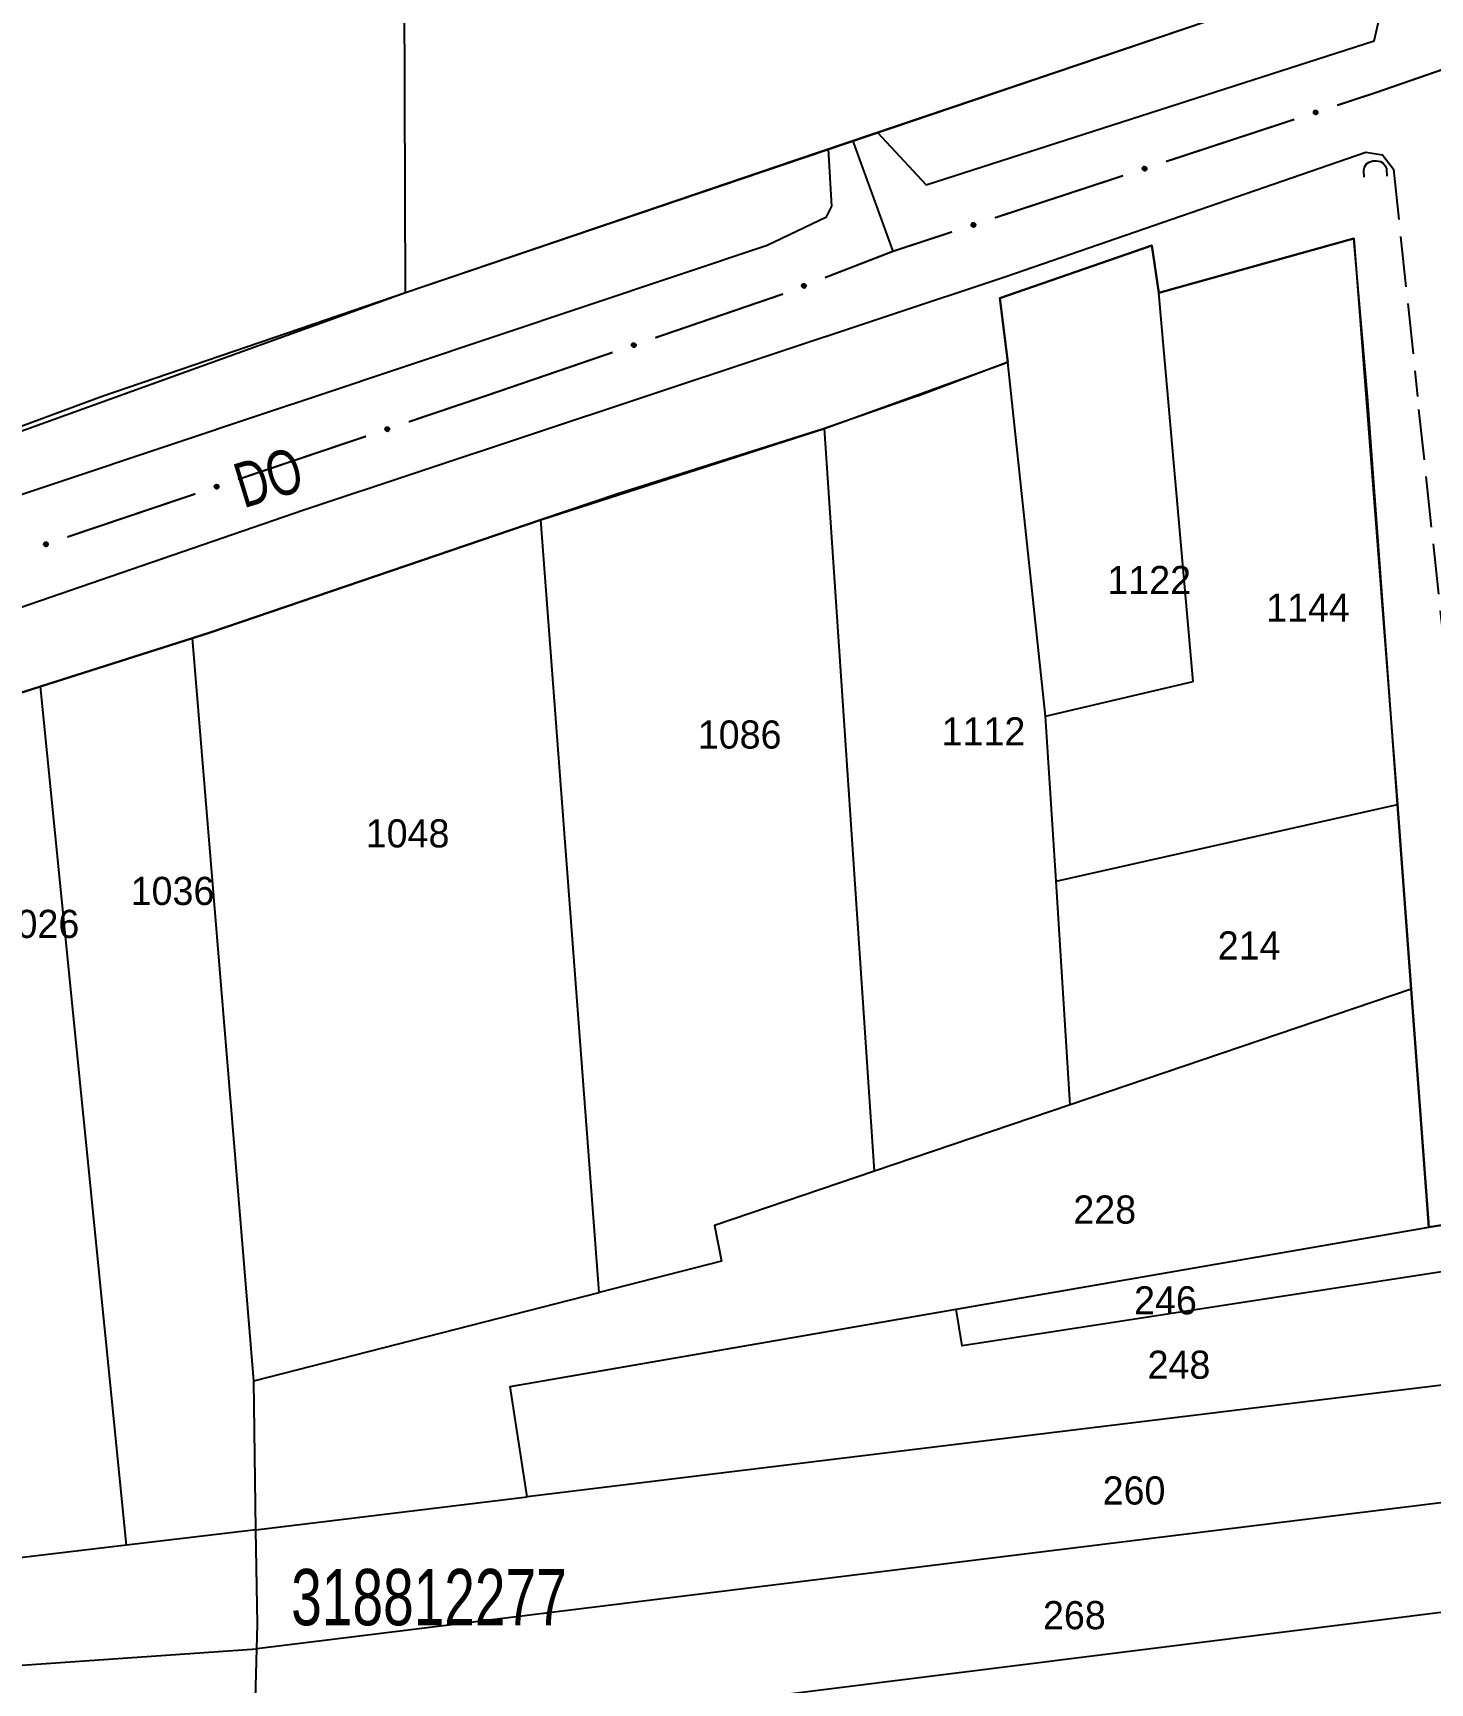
# Model space of a CAD drawing. Extents: x 201053 to 202535, y 4855063 to 4857394.
# Drawn here: x 202130.9 to 202255, y 4857060.6 to 4857207.1 of the extents above; entities that cross this region are included whole.
import ezdxf
from ezdxf.enums import TextEntityAlignment as Align

# ---------------------------------------------------------------- set-up
doc = ezdxf.new("R2010")
doc.units = 0
doc.header["$LTSCALE"] = 1.5
doc.header["$MEASUREMENT"] = 0
doc.linetypes.add('TRACO_11', pattern=[8, 3, -1, 3, -1])
doc.linetypes.add('TRACO_25', pattern=[8, 3, -1, 1, -1, 1, -1])
for name, color, linetype in [('CD_MALHA_LOTES', 7, 'CONTINUOUS'), ('CD_TXT_QUADRA', 2, 'CONTINUOUS'), ('RU-QUADRA', 210, 'CONTINUOUS'), ('SV-BUEIRO-VALA', 7, 'CONTINUOUS'), ('SV-EIXO-RUA-PAV', 20, 'CONTINUOUS'), ('SV-RUA-NAO-PAV', 7, 'CONTINUOUS'), ('SV-RUA-PAVIM', 7, 'CONTINUOUS'), ('SV-TXT-RUA-PAV', 7, 'CONTINUOUS'), ('Th_NmrPort', 7, 'CONTINUOUS')]:
    doc.layers.add(name, color=color, linetype=linetype)
doc.styles.add('ARIAL', font='ARIAL.SHX')

# ---------------------------------------------------------------- blocks, each defined once
blk = doc.blocks.new('COD120', base_point=(202246.23, 4857300.32))
at = {"layer": 'SV-BUEIRO-VALA'}
blk.add_lwpolyline([(202245.23, 4857298.92), (202245.23, 4857299.503333), (202245.23, 4857299.590833), (202245.313333, 4857299.824167), (202245.48, 4857300.086667), (202245.73, 4857300.2325), (202246.063333, 4857300.32), (202246.396667, 4857300.32), (202246.73, 4857300.2325), (202246.98, 4857300.086667), (202247.146667, 4857299.824167), (202247.23, 4857299.590833), (202247.23, 4857299.503333), (202247.23, 4857298.92)], dxfattribs=at)

msp = doc.modelspace()

# ---------------------------------------------------------------- linework, layer by layer
at = {"layer": 'CD_MALHA_LOTES', "linetype": 'Continuous', "flags": 128}
for points in [[(202163.98, 4857184.07), (202163.34, 4857378.63)], [(202244.41, 4857211.34), (202163.98, 4857184.07)], [(202217.49, 4857177.91), (202216.77, 4857183.59), (202230.28, 4857188.27), (202230.89, 4857184.05)], [(202230.89, 4857184.05), (202248.2, 4857188.88)], [(202248.2, 4857188.88), (202252.1, 4857138.61)], [(202163.98, 4857184.07), (202085.19, 4857155.67)], [(202233.94, 4857149.54), (202230.89, 4857184.05)], [(202201.19, 4857172), (202217.49, 4857177.91)], [(202220.82, 4857146.46), (202217.49, 4857177.91)], [(202176, 4857163.9), (202201.19, 4857172)], [(202205.63, 4857106.04), (202201.19, 4857172)], [(202145.06, 4857153.4), (202146.72, 4857153.93), (202176, 4857163.9)], [(202181.19, 4857095.28), (202176, 4857163.9)], [(202131.55, 4857149.1), (202145.06, 4857153.4)], [(202150.52, 4857087.44), (202145.06, 4857153.4)], [(202120.04, 4857145.43), (202131.55, 4857149.1)], [(202139.2, 4857072.83), (202131.55, 4857149.1)], [(202220.82, 4857146.46), (202233.94, 4857149.54)], [(202221.76, 4857131.8), (202220.82, 4857146.46)], [(202221.76, 4857131.8), (202252.1, 4857138.61)], [(202252.1, 4857138.61), (202253.31, 4857122.22)], [(202223.02, 4857111.94), (202221.76, 4857131.8)], [(202253.31, 4857122.22), (202223.02, 4857111.94)], [(202253.31, 4857122.22), (202254.87, 4857101.07)], [(202223.02, 4857111.94), (202205.63, 4857106.04)], [(202205.63, 4857106.04), (202191.43, 4857101.23), (202192.04, 4857098.06), (202181.19, 4857095.28)], [(202254.87, 4857101.07), (202259.18, 4857101.75), (202259.47, 4857097.65)], [(202212.88, 4857093.78), (202254.87, 4857101.07)], [(202259.47, 4857097.65), (202213.42, 4857090.55), (202212.88, 4857093.78)], [(202150.52, 4857087.44), (202181.19, 4857095.28)], [(202174.79, 4857077.13), (202173.28, 4857086.92), (202212.88, 4857093.78)], [(202150.7, 4857074.19), (202150.52, 4857087.44)], [(202260.18, 4857087.55), (202174.79, 4857077.13)], [(202150.7, 4857074.19), (202174.79, 4857077.13)], [(202260.72, 4857077.19), (202150.77, 4857063.64)], [(202150.7, 4857074.19), (202139.2, 4857072.83)], [(202150.77, 4857063.64), (202150.82, 4857065.83), (202150.7, 4857074.19)], [(202139.2, 4857072.83), (202128.25, 4857071.54)], [(202261.16, 4857067.5), (202150.52, 4857053.64)], [(202059.29, 4857057.26), (202150.77, 4857063.64)], [(202150.52, 4857053.64), (202150.77, 4857063.64)]]:
    msp.add_lwpolyline(points, dxfattribs=at)
at = {"layer": 'RU-QUADRA', "linetype": 'Continuous', "flags": 128}
for points in [[(202244.41, 4857211.34), (202198.57, 4857195.8), (202163.98, 4857184.07), (202137.03, 4857174.86), (202085.19, 4857155.67), (202048.18, 4857142.88), (202044.96, 4857174.87), (202035.72, 4857354.23)], [(202259.18, 4857101.75), (202254.87, 4857101.07), (202253.31, 4857122.22), (202252.1, 4857138.61), (202251, 4857153.55), (202249.43, 4857174.86), (202248.2, 4857188.88), (202230.89, 4857184.05), (202230.28, 4857188.27), (202216.77, 4857183.59), (202217.49, 4857177.91), (202209.47, 4857174.89), (202209.42, 4857174.87), (202201.19, 4857172), (202182.83, 4857166.22), (202176, 4857163.9), (202146.72, 4857153.93), (202145.06, 4857153.4), (202131.55, 4857149.1), (202120.04, 4857145.43)]]:
    msp.add_lwpolyline(points, dxfattribs=at)
at = {"layer": 'SV-EIXO-RUA-PAV', "const_width": 0.18}
for points in [[(202250.12, 4857201.83), (202257.135349, 4857204.256981)], [(202246.722114, 4857200.713235), (202249.572131, 4857201.649935)], [(202249.572131, 4857201.649935), (202250.12, 4857201.83)], [(202231.522027, 4857195.717501), (202242.922093, 4857199.464302)], [(202203.86565, 4857197.149054), (202203.72, 4857197.55)], [(202207.28, 4857187.75), (202203.86565, 4857197.149054)], [(202216.32194, 4857190.721768), (202227.722006, 4857194.468568)], [(202207.28, 4857187.75), (202212.521919, 4857189.472834)], [(202201.235018, 4857185.409616), (202206.830304, 4857187.575895)], [(202206.830304, 4857187.575895), (202207.28, 4857187.75)], [(202186.155791, 4857180.067276), (202196.561647, 4857183.633528)], [(202196.561647, 4857183.633528), (202197.31, 4857183.89)], [(202197.31, 4857183.89), (202197.504827, 4857183.965429)], [(202171.02, 4857174.88), (202182.371843, 4857178.770457)], [(202164.259782, 4857172.599936), (202170.892677, 4857174.837057)], [(202170.892677, 4857174.837057), (202171.02, 4857174.88)], [(202149.098881, 4857167.486517), (202160.469557, 4857171.321581)], [(202133.937979, 4857162.373098), (202145.308655, 4857166.208162)]]:
    msp.add_lwpolyline(points, dxfattribs=at)
at = {"layer": 'SV-EIXO-RUA-PAV'}
for points in [[(202244.651235, 4857200.148483), (202244.672671, 4857200.192444), (202244.700083, 4857200.225843), (202244.730964, 4857200.247119), (202244.763155, 4857200.258804), (202244.797434, 4857200.267049), (202244.833829, 4857200.267737), (202244.874392, 4857200.259553), (202244.918642, 4857200.23836), (202244.95101, 4857200.20803), (202244.973488, 4857200.178871), (202244.987606, 4857200.146006), (202244.995058, 4857200.112571), (202244.994522, 4857200.074742), (202244.985827, 4857200.033716), (202244.96344, 4857199.989738), (202244.936341, 4857199.957179), (202244.905931, 4857199.937384), (202244.872801, 4857199.923401), (202244.837704, 4857199.915402), (202244.801974, 4857199.914933), (202244.760683, 4857199.923762), (202244.717568, 4857199.946433), (202244.684786, 4857199.97309), (202244.66457, 4857200.003214), (202244.651538, 4857200.036141), (202244.642849, 4857200.070422), (202244.640635, 4857200.106979), (202244.651235, 4857200.148483)], [(202229.451148, 4857195.15275), (202229.472584, 4857195.196711), (202229.499996, 4857195.230109), (202229.530877, 4857195.251385), (202229.563068, 4857195.26307), (202229.597347, 4857195.271316), (202229.633742, 4857195.272004), (202229.674305, 4857195.26382), (202229.718555, 4857195.242626), (202229.750923, 4857195.212296), (202229.773401, 4857195.183137), (202229.787519, 4857195.150272), (202229.794971, 4857195.116837), (202229.794435, 4857195.079009), (202229.78574, 4857195.037983), (202229.763353, 4857194.994004), (202229.736254, 4857194.961445), (202229.705844, 4857194.94165), (202229.672714, 4857194.927667), (202229.637617, 4857194.919669), (202229.601887, 4857194.919199), (202229.560596, 4857194.928028), (202229.517481, 4857194.9507), (202229.484699, 4857194.977357), (202229.464483, 4857195.007481), (202229.451451, 4857195.040408), (202229.442762, 4857195.074689), (202229.440548, 4857195.111245), (202229.451148, 4857195.15275)], [(202214.251061, 4857190.157016), (202214.272497, 4857190.200977), (202214.299909, 4857190.234376), (202214.33079, 4857190.255651), (202214.362981, 4857190.267337), (202214.39726, 4857190.275582), (202214.433655, 4857190.27627), (202214.474218, 4857190.268086), (202214.518468, 4857190.246893), (202214.550836, 4857190.216563), (202214.573314, 4857190.187403), (202214.587432, 4857190.154538), (202214.594884, 4857190.121104), (202214.594348, 4857190.083275), (202214.585653, 4857190.042249), (202214.563266, 4857189.99827), (202214.536167, 4857189.965711), (202214.505757, 4857189.945917), (202214.472627, 4857189.931933), (202214.43753, 4857189.923935), (202214.4018, 4857189.923465), (202214.360509, 4857189.932294), (202214.317394, 4857189.954966), (202214.284612, 4857189.981623), (202214.264396, 4857190.011747), (202214.251363, 4857190.044674), (202214.242675, 4857190.078955), (202214.240461, 4857190.115511), (202214.251061, 4857190.157016)], [(202199.196189, 4857184.738303), (202199.215318, 4857184.783315), (202199.240962, 4857184.81809), (202199.270699, 4857184.840937), (202199.302241, 4857184.854275), (202199.336047, 4857184.864286), (202199.372357, 4857184.866859), (202199.41329, 4857184.860788), (202199.458578, 4857184.841916), (202199.492475, 4857184.813305), (202199.516434, 4857184.785349), (202199.532236, 4857184.75326), (202199.541411, 4857184.720256), (202199.542836, 4857184.682451), (202199.536279, 4857184.64103), (202199.516201, 4857184.59595), (202199.490826, 4857184.56203), (202199.461482, 4857184.540686), (202199.429121, 4857184.525005), (202199.394486, 4857184.515198), (202199.358828, 4857184.512878), (202199.317135, 4857184.519555), (202199.272904, 4857184.539962), (202199.238784, 4857184.564884), (202199.217034, 4857184.59392), (202199.202313, 4857184.626127), (202199.19186, 4857184.659912), (202199.187753, 4857184.696304), (202199.196189, 4857184.738303)], [(202184.092209, 4857179.476419), (202184.113087, 4857179.520647), (202184.140076, 4857179.554389), (202184.170686, 4857179.576053), (202184.202726, 4857179.588144), (202184.236899, 4857179.596822), (202184.273282, 4857179.597969), (202184.313945, 4857179.590298), (202184.358459, 4857179.569665), (202184.391207, 4857179.539747), (202184.414052, 4857179.510873), (202184.428583, 4857179.478189), (202184.436457, 4857179.444851), (202184.436399, 4857179.407019), (202184.428223, 4857179.365886), (202184.406393, 4857179.321628), (202184.379707, 4857179.28873), (202184.34955, 4857179.268553), (202184.316599, 4857179.254152), (202184.281605, 4857179.245711), (202184.245884, 4857179.244791), (202184.204485, 4857179.253097), (202184.161088, 4857179.275223), (202184.127972, 4857179.301464), (202184.107376, 4857179.33133), (202184.093929, 4857179.36409), (202184.084809, 4857179.398258), (202184.082133, 4857179.434784), (202184.092209, 4857179.476419)], [(202162.193344, 4857172.019148), (202162.214438, 4857172.063273), (202162.241591, 4857172.096884), (202162.272306, 4857172.118398), (202162.304405, 4857172.130332), (202162.338619, 4857172.138843), (202162.375007, 4857172.139814), (202162.415633, 4857172.131944), (202162.460045, 4857172.111095), (202162.492648, 4857172.081017), (202162.515352, 4857172.052032), (202162.529723, 4857172.019278), (202162.537434, 4857171.985902), (202162.537192, 4857171.94807), (202162.528815, 4857171.906978), (202162.506769, 4857171.862827), (202162.479924, 4857171.830059), (202162.449668, 4857171.810029), (202162.416647, 4857171.795789), (202162.381613, 4857171.787519), (202162.345888, 4857171.786773), (202162.30453, 4857171.795281), (202162.261241, 4857171.817618), (202162.228253, 4857171.84402), (202162.207804, 4857171.873986), (202162.194517, 4857171.906811), (202162.185563, 4857171.941024), (202162.183065, 4857171.977562), (202162.193344, 4857172.019148)], [(202147.032442, 4857166.905728), (202147.053536, 4857166.949854), (202147.080689, 4857166.983464), (202147.111404, 4857167.004979), (202147.143503, 4857167.016913), (202147.177717, 4857167.025424), (202147.214106, 4857167.026394), (202147.254731, 4857167.018525), (202147.299144, 4857166.997675), (202147.331746, 4857166.967597), (202147.35445, 4857166.938613), (202147.368821, 4857166.905858), (202147.376532, 4857166.872482), (202147.37629, 4857166.834651), (202147.367913, 4857166.793559), (202147.345868, 4857166.749408), (202147.319022, 4857166.71664), (202147.288766, 4857166.69661), (202147.255746, 4857166.68237), (202147.220711, 4857166.6741), (202147.184986, 4857166.673353), (202147.143628, 4857166.681862), (202147.100339, 4857166.704199), (202147.067352, 4857166.730601), (202147.046902, 4857166.760567), (202147.033615, 4857166.793392), (202147.024661, 4857166.827605), (202147.022163, 4857166.864143), (202147.032442, 4857166.905728)], [(202131.87154, 4857161.792309), (202131.892634, 4857161.836435), (202131.919787, 4857161.870045), (202131.950502, 4857161.89156), (202131.982601, 4857161.903494), (202132.016816, 4857161.912005), (202132.053204, 4857161.912975), (202132.093829, 4857161.905106), (202132.138242, 4857161.884256), (202132.170844, 4857161.854178), (202132.193548, 4857161.825194), (202132.20792, 4857161.792439), (202132.215631, 4857161.759063), (202132.215388, 4857161.721232), (202132.207012, 4857161.68014), (202132.184966, 4857161.635989), (202132.15812, 4857161.60322), (202132.127865, 4857161.583191), (202132.094844, 4857161.568951), (202132.05981, 4857161.560681), (202132.024085, 4857161.559934), (202131.982726, 4857161.568443), (202131.939438, 4857161.59078), (202131.90645, 4857161.617182), (202131.886, 4857161.647148), (202131.872713, 4857161.679973), (202131.86376, 4857161.714186), (202131.861261, 4857161.750723), (202131.87154, 4857161.792309)]]:
    msp.add_lwpolyline(points, close=True, dxfattribs=at)
for points in [[(202244.640635, 4857200.106979), (202244.918642, 4857200.23836)], [(202244.642849, 4857200.070422), (202244.95101, 4857200.20803)], [(202244.64628, 4857200.090043), (202244.930334, 4857200.222183)], [(202244.647295, 4857200.126285), (202244.893756, 4857200.246069)], [(202244.650449, 4857200.055505), (202244.956967, 4857200.193591)], [(202244.651235, 4857200.148483), (202244.874392, 4857200.259553)], [(202244.651538, 4857200.036141), (202244.973488, 4857200.178871)], [(202244.660657, 4857200.020079), (202244.979692, 4857200.159407)], [(202244.663885, 4857200.171955), (202244.847217, 4857200.260936)], [(202244.66457, 4857200.003214), (202244.987606, 4857200.146006)], [(202244.672671, 4857200.192444), (202244.833829, 4857200.267737)], [(202244.678215, 4857199.988505), (202244.988621, 4857200.127869)], [(202244.684786, 4857199.97309), (202244.995058, 4857200.112571)], [(202244.688215, 4857200.211551), (202244.80753, 4857200.263692)], [(202244.700083, 4857200.225843), (202244.797434, 4857200.267049)], [(202244.703552, 4857199.959488), (202244.990625, 4857200.091183)], [(202244.717568, 4857199.946433), (202244.994522, 4857200.074742)], [(202244.742296, 4857199.93775), (202244.987442, 4857200.052793)], [(202244.760683, 4857199.923762), (202244.985827, 4857200.033716)], [(202244.785817, 4857199.923327), (202244.967408, 4857200.008864)], [(202244.801974, 4857199.914933), (202244.96344, 4857199.989738)], [(202244.823763, 4857199.917126), (202244.943948, 4857199.97099)], [(202244.837704, 4857199.915402), (202244.936341, 4857199.957179)], [(202229.447208, 4857195.130551), (202229.693669, 4857195.250335)], [(202229.451148, 4857195.15275), (202229.674305, 4857195.26382)], [(202229.463798, 4857195.176221), (202229.64713, 4857195.265202)], [(202229.472584, 4857195.196711), (202229.633742, 4857195.272004)], [(202229.488128, 4857195.215817), (202229.607443, 4857195.267958)], [(202229.499996, 4857195.230109), (202229.597347, 4857195.271316)], [(202229.440548, 4857195.111245), (202229.718555, 4857195.242626)], [(202229.442762, 4857195.074689), (202229.750923, 4857195.212296)], [(202229.446193, 4857195.094309), (202229.730247, 4857195.226449)], [(202229.450362, 4857195.059772), (202229.75688, 4857195.197858)], [(202229.451451, 4857195.040408), (202229.773401, 4857195.183137)], [(202229.46057, 4857195.024345), (202229.779605, 4857195.163673)], [(202229.464483, 4857195.007481), (202229.787519, 4857195.150272)], [(202229.478128, 4857194.992772), (202229.788534, 4857195.132136)], [(202229.484699, 4857194.977357), (202229.794971, 4857195.116837)], [(202229.503465, 4857194.963754), (202229.790538, 4857195.09545)], [(202229.517481, 4857194.9507), (202229.794435, 4857195.079009)], [(202229.542209, 4857194.942016), (202229.787355, 4857195.057059)], [(202229.560596, 4857194.928028), (202229.78574, 4857195.037983)], [(202229.58573, 4857194.927593), (202229.767321, 4857195.01313)], [(202229.601887, 4857194.919199), (202229.763353, 4857194.994004)], [(202229.623676, 4857194.921393), (202229.743861, 4857194.975256)], [(202229.637617, 4857194.919669), (202229.736254, 4857194.961445)], [(202214.240461, 4857190.115511), (202214.518468, 4857190.246893)], [(202214.242675, 4857190.078955), (202214.550836, 4857190.216563)], [(202214.246106, 4857190.098576), (202214.53016, 4857190.230715)], [(202214.247121, 4857190.134818), (202214.493582, 4857190.254602)], [(202214.250275, 4857190.064038), (202214.556793, 4857190.202124)], [(202214.251061, 4857190.157016), (202214.474218, 4857190.268086)], [(202214.251363, 4857190.044674), (202214.573314, 4857190.187403)], [(202214.260482, 4857190.028612), (202214.579518, 4857190.167939)], [(202214.263711, 4857190.180487), (202214.447043, 4857190.269469)], [(202214.264396, 4857190.011747), (202214.587432, 4857190.154538)], [(202214.272497, 4857190.200977), (202214.433655, 4857190.27627)], [(202214.278041, 4857189.997038), (202214.588447, 4857190.136402)], [(202214.284612, 4857189.981623), (202214.594884, 4857190.121104)], [(202214.288041, 4857190.220083), (202214.407356, 4857190.272225)], [(202214.299909, 4857190.234376), (202214.39726, 4857190.275582)], [(202214.303378, 4857189.968021), (202214.59045, 4857190.099716)], [(202214.317394, 4857189.954966), (202214.594348, 4857190.083275)], [(202214.342122, 4857189.946282), (202214.587268, 4857190.061325)], [(202214.360509, 4857189.932294), (202214.585653, 4857190.042249)], [(202214.385643, 4857189.93186), (202214.567234, 4857190.017396)], [(202214.4018, 4857189.923465), (202214.563266, 4857189.99827)], [(202214.423589, 4857189.925659), (202214.543774, 4857189.979523)], [(202214.43753, 4857189.923935), (202214.536167, 4857189.965711)], [(202199.187753, 4857184.696304), (202199.458578, 4857184.841916)], [(202199.19186, 4857184.659912), (202199.492475, 4857184.813305)], [(202199.193405, 4857184.71593), (202199.433327, 4857184.848325)], [(202199.194269, 4857184.679684), (202199.471093, 4857184.826367)], [(202199.196189, 4857184.738303), (202199.41329, 4857184.860788)], [(202199.200223, 4857184.645409), (202199.499172, 4857184.799194)], [(202199.202313, 4857184.626127), (202199.516434, 4857184.785349)], [(202199.207605, 4857184.762398), (202199.386079, 4857184.860761)], [(202199.212252, 4857184.610559), (202199.523639, 4857184.766233)], [(202199.215318, 4857184.783315), (202199.372357, 4857184.866859)], [(202199.217034, 4857184.59392), (202199.532236, 4857184.75326)], [(202199.229851, 4857184.803201), (202199.346303, 4857184.861456)], [(202199.231423, 4857184.579938), (202199.53419, 4857184.735201)], [(202199.238784, 4857184.564884), (202199.541411, 4857184.720256)], [(202199.240962, 4857184.81809), (202199.336047, 4857184.864286)], [(202199.25823, 4857184.552272), (202199.538092, 4857184.698668)], [(202199.272904, 4857184.539962), (202199.542836, 4857184.682451)], [(202199.298048, 4857184.532571), (202199.536903, 4857184.660164)], [(202199.317135, 4857184.519555), (202199.536279, 4857184.64103)], [(202199.342258, 4857184.520423), (202199.519173, 4857184.615256)], [(202199.358828, 4857184.512878), (202199.516201, 4857184.59595)], [(202199.380475, 4857184.516197), (202199.497707, 4857184.576217)], [(202199.394486, 4857184.515198), (202199.490826, 4857184.56203)], [(202184.082133, 4857179.434784), (202184.358459, 4857179.569665)], [(202184.084809, 4857179.398258), (202184.391207, 4857179.539747)], [(202184.087991, 4857179.417921), (202184.370354, 4857179.553637)], [(202184.088549, 4857179.454173), (202184.333478, 4857179.57706)], [(202184.092209, 4857179.476419), (202184.313945, 4857179.590298)], [(202184.092597, 4857179.383438), (202184.397346, 4857179.525384)], [(202184.093929, 4857179.36409), (202184.414052, 4857179.510873)], [(202184.10325, 4857179.348144), (202184.420502, 4857179.491489)], [(202184.10456, 4857179.500048), (202184.286754, 4857179.591338)], [(202184.107376, 4857179.33133), (202184.428583, 4857179.478189)], [(202184.113087, 4857179.520647), (202184.273282, 4857179.597969)], [(202184.121206, 4857179.316794), (202184.429828, 4857179.460067)], [(202184.127972, 4857179.301464), (202184.436457, 4857179.444851)], [(202184.128389, 4857179.539948), (202184.247036, 4857179.593592)], [(202184.140076, 4857179.554389), (202184.236899, 4857179.596822)], [(202184.146907, 4857179.288099), (202184.432294, 4857179.423409)], [(202184.161088, 4857179.275223), (202184.436399, 4857179.407019)], [(202184.185923, 4857179.266852), (202184.429597, 4857179.384982)], [(202184.204485, 4857179.253097), (202184.428223, 4857179.365886)], [(202184.229623, 4857179.25298), (202184.410119, 4857179.340803)], [(202184.245884, 4857179.244791), (202184.406393, 4857179.321628)], [(202184.267644, 4857179.247259), (202184.387139, 4857179.302636)], [(202184.281605, 4857179.245711), (202184.379707, 4857179.28873)], [(202162.183065, 4857171.977562), (202162.460045, 4857172.111095)], [(202162.185563, 4857171.941024), (202162.492648, 4857172.081017)], [(202162.188841, 4857171.960671), (202162.471862, 4857172.095008)], [(202162.189576, 4857171.996919), (202162.435101, 4857172.118611)], [(202162.193279, 4857171.926166), (202162.498716, 4857172.066624)], [(202162.193344, 4857172.019148), (202162.415633, 4857172.131944)], [(202162.194517, 4857171.906811), (202162.515352, 4857172.052032)], [(202162.20376, 4857171.89082), (202162.521706, 4857172.032617)], [(202162.205811, 4857172.042716), (202162.388447, 4857172.133116)], [(202162.207804, 4857171.873986), (202162.529723, 4857172.019278)], [(202162.214438, 4857172.063273), (202162.375007, 4857172.139814)], [(202162.221563, 4857171.859384), (202162.530879, 4857172.00115)], [(202162.228253, 4857171.84402), (202162.537434, 4857171.985902)], [(202162.229834, 4857172.0825), (202162.34874, 4857172.135565)], [(202162.241591, 4857172.096884), (202162.338619, 4857172.138843)], [(202162.247124, 4857171.830563), (202162.533167, 4857171.96448)], [(202162.261241, 4857171.817618), (202162.537192, 4857171.94807)], [(202162.286035, 4857171.809126), (202162.530283, 4857171.926066)], [(202162.30453, 4857171.795281), (202162.528815, 4857171.906978)], [(202162.329667, 4857171.795041), (202162.51059, 4857171.881983)], [(202162.345888, 4857171.786773), (202162.506769, 4857171.862827)], [(202162.36766, 4857171.789135), (202162.487423, 4857171.843929)], [(202162.381613, 4857171.787519), (202162.479924, 4857171.830059)], [(202147.022163, 4857166.864143), (202147.299144, 4857166.997675)], [(202147.024661, 4857166.827605), (202147.331746, 4857166.967597)], [(202147.02794, 4857166.847251), (202147.310961, 4857166.981589)], [(202147.028674, 4857166.8835), (202147.274199, 4857167.005191)], [(202147.032377, 4857166.812747), (202147.337814, 4857166.953205)], [(202147.032442, 4857166.905728), (202147.254731, 4857167.018525)], [(202147.033615, 4857166.793392), (202147.35445, 4857166.938613)], [(202147.042858, 4857166.777401), (202147.360804, 4857166.919198)], [(202147.044909, 4857166.929297), (202147.227545, 4857167.019697)], [(202147.046902, 4857166.760567), (202147.368821, 4857166.905858)], [(202147.053536, 4857166.949854), (202147.214106, 4857167.026394)], [(202147.060661, 4857166.745964), (202147.369978, 4857166.887731)], [(202147.067352, 4857166.730601), (202147.376532, 4857166.872482)], [(202147.068932, 4857166.96908), (202147.187839, 4857167.022145)], [(202147.080689, 4857166.983464), (202147.177717, 4857167.025424)], [(202147.086222, 4857166.717144), (202147.372265, 4857166.851061)], [(202147.100339, 4857166.704199), (202147.37629, 4857166.834651)], [(202147.125133, 4857166.695707), (202147.369381, 4857166.812647)], [(202147.143628, 4857166.681862), (202147.367913, 4857166.793559)], [(202147.168765, 4857166.681622), (202147.349688, 4857166.768564)], [(202147.184986, 4857166.673353), (202147.345868, 4857166.749408)], [(202147.206758, 4857166.675716), (202147.326522, 4857166.73051)], [(202147.220711, 4857166.6741), (202147.319022, 4857166.71664)], [(202131.861261, 4857161.750723), (202132.138242, 4857161.884256)], [(202131.86376, 4857161.714186), (202132.170844, 4857161.854178)], [(202131.867038, 4857161.733832), (202132.150059, 4857161.86817)], [(202131.867772, 4857161.770081), (202132.113297, 4857161.891772)], [(202131.871475, 4857161.699328), (202132.176912, 4857161.839786)], [(202131.87154, 4857161.792309), (202132.093829, 4857161.905106)], [(202131.872713, 4857161.679973), (202132.193548, 4857161.825194)], [(202131.881956, 4857161.663982), (202132.199903, 4857161.805779)], [(202131.884007, 4857161.815878), (202132.066644, 4857161.906278)], [(202131.886, 4857161.647148), (202132.20792, 4857161.792439)], [(202131.892634, 4857161.836435), (202132.053204, 4857161.912975)], [(202131.899759, 4857161.632545), (202132.209076, 4857161.774311)], [(202131.90645, 4857161.617182), (202132.215631, 4857161.759063)], [(202131.90803, 4857161.855661), (202132.026937, 4857161.908726)], [(202131.919787, 4857161.870045), (202132.016816, 4857161.912005)], [(202131.92532, 4857161.603725), (202132.211363, 4857161.737642)], [(202131.939438, 4857161.59078), (202132.215388, 4857161.721232)], [(202131.964231, 4857161.582288), (202132.208479, 4857161.699228)], [(202131.982726, 4857161.568443), (202132.207012, 4857161.68014)], [(202132.007863, 4857161.568203), (202132.188786, 4857161.655145)], [(202132.024085, 4857161.559934), (202132.184966, 4857161.635989)], [(202132.045856, 4857161.562297), (202132.16562, 4857161.61709)], [(202132.05981, 4857161.560681), (202132.15812, 4857161.60322)]]:
    msp.add_lwpolyline(points, dxfattribs=at)
at = {"layer": 'SV-RUA-NAO-PAV', "linetype": 'TRACO_25'}
msp.add_polyline3d([(202250.01, 4857206.45, 8.11), (202251.09, 4857211.03, 8.03), (202249.19, 4857250.24, 7.65), (202247.89, 4857286.86, 5.62), (202246.57, 4857288.74, 5.53), (202243.83, 4857290.14, 5.53), (202239.09, 4857290.6, 5.54)], dxfattribs=at)
at = {"layer": 'SV-RUA-PAVIM', "linetype": 'Continuous'}
for points in [[(202205.91, 4857198.29, 8.58), (202210.23, 4857193.64, 8.6), (202250.01, 4857206.45, 8.11)], [(202155.93, 4857174.86, 8.84), (202196.11, 4857188.28, 8.6), (202201.37, 4857190.82, 8.6), (202201.84, 4857191.77, 8.6), (202201.54, 4857196.81, 8.58)], [(202185.25, 4857174.86, 8.77), (202217.29, 4857185.52, 8.6), (202249.29, 4857196.54, 8.04), (202250.75, 4857196.33, 8.04), (202251.72, 4857195.04, 8.04)], [(202045.4, 4857144.08, 7.19), (202046.49, 4857141.4, 7.07), (202049.96, 4857138.72, 6.68), (202105.75, 4857158.1, 6.98), (202151.72, 4857173.45, 6.98), (202155.93, 4857174.86, 7.84)], [(202050.09, 4857128.8, 6.84), (202104.52, 4857147.43, 7.58), (202154.94, 4857164.78, 7.96), (202185.25, 4857174.86, 7.57)]]:
    msp.add_polyline3d(points, dxfattribs=at)
at = {"layer": 'SV-RUA-PAVIM', "linetype": 'TRACO_11'}
for points in [[(202251.72, 4857195.04, 8.04), (202253.87, 4857174.86, 8.37)], [(202050.09, 4857128.8, 6.84), (202047.83, 4857122.95, 6.74), (202048.62, 4857107.27, 6.31), (202049.4, 4857090.33, 6.31), (202050.43, 4857067.9, 5.76), (202053.16, 4857026.13, 4.35), (202055.21, 4857008.12, 4.29), (202056.6, 4856999.46, 4.29), (202060.65, 4856974.78, 3.52), (202062.11, 4856970.79, 3.52), (202063.84, 4856968.78, 3.52), (202133.31, 4856968.95, 3.44), (202172.66, 4856969.95, 3.45), (202214.25, 4856971.03, 3.44), (202261.07, 4856972.19, 5.13), (202264.12, 4856972.49, 5.36), (202268.37, 4856973.93, 5.36), (202270.02, 4856976.59, 5.36), (202269.73, 4856979.43, 5.36), (202268.43, 4857013.57, 5.36), (202267.93, 4857024.92, 7.92), (202262.07, 4857098.23, 9.63), (202262.17, 4857097.64, 9.18), (202253.87, 4857174.86, 9.18)]]:
    msp.add_polyline3d(points, dxfattribs=at)

# ---------------------------------------------------------------- block references
at = {"layer": 'SV-BUEIRO-VALA', "rotation": 3}
msp.add_blockref('COD120', (202250.06, 4857195.78, 1.79), dxfattribs=at)

# ---------------------------------------------------------------- texts
at = {"layer": 'CD_TXT_QUADRA', "style": 'ARIAL', "width": 0.7}
msp.add_text('318812277', height=5, dxfattribs=at).set_placement((202153.83, 4857065.72))
at = {"layer": 'SV-TXT-RUA-PAV', "style": 'ARIAL', "width": 0.7}
msp.add_text('DO', height=4, rotation=17, dxfattribs=at).set_placement((202149.594033, 4857164.909639))
at = {"layer": 'Th_NmrPort', "color": 1}
for s, p in [('1122', (202226.317045, 4857158.552953)), ('1144', (202240.417748, 4857156.099214)), ('1086', (202189.937045, 4857144.832953)), ('1112', (202211.597045, 4857145.112953)), ('1048', (202160.447045, 4857136.052953)), ('1036', (202139.567045, 4857130.942953)), ('1026', (202127.568473, 4857128.012171)), ('214', (202236.119423, 4857126.10025)), ('228', (202223.295862, 4857102.642925)), ('246', (202228.688498, 4857094.58049)), ('248', (202229.888107, 4857088.863221)), ('260', (202225.898107, 4857077.693221)), ('268', (202220.597829, 4857066.618473))]:
    msp.add_text(s, height=2.5, dxfattribs=at).set_placement(p, align=Align.MIDDLE_LEFT)

doc.saveas('drawing.dxf')
